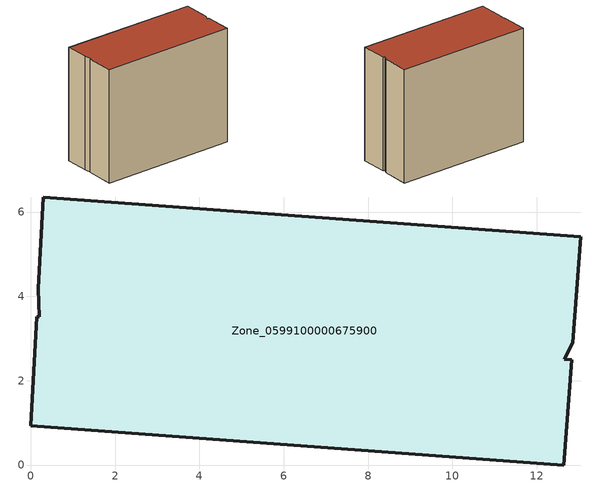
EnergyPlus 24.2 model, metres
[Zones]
Zone_0599100000675900
 floor ground (C_G): 0.17,4.18 0.29,6.36 13.04,5.42 12.86,2.9 12.65,2.51 12.83,2.5 12.65,0 0,0.93 0.14,3.52 0.2,3.51 z3.33
 wall outside (C_F): 0.29,6.36 0.17,4.18 0.2,3.51 0.14,3.52 0,0.93 12.65,0 12.83,2.5 12.65,2.51 12.86,2.9 13.04,5.42 0.29,6.36 z3.33:14.07
 roof outside (C_R): 0.2,3.51 0.14,3.52 0,0.93 12.65,0 12.83,2.5 12.65,2.51 12.86,2.9 13.04,5.42 0.29,6.36 0.17,4.18 z14.07
[BUILDING]
Pand.0599100000675900: North Axis=0; Terrain=City; Loads Convergence Tolerance Value=0.04; Temperature Convergence Tolerance Value=0.4; Solar Distribution=FullExterior; Maximum Number of Warmup Days=25; Minimum Number of Warmup Days=1
[Site:Location]
Rotterdam.The.Hague.AP_ZH_NLD Design_Conditions: Latitude=51.96; Longitude=4.45; Time Zone=1; Elevation=-4.5
[SITE:GROUNDTEMPERATURE:BUILDINGSURFACE]
18, 18, 18, 18, 18, 18, 18, 18, 18, 18, 18, 18
[MATERIAL] Thermal Absorptance=0.9; Solar Absorptance=0.7; Visible Absorptance=0.7
Name | Roughness | Thickness | Conductivity | Density | Specific Heat
G.TI.1946 | MediumSmooth | 0.15 | 1 | 540 | 1210
F.TI.1946 | Rough | 0.3 | 0.857143 | 1920 | 840
R.TI.1946 | MediumRough | 0.2 | 0.1 | 1500 | 1000
[CONSTRUCTION]
C_G: G.TI.1946
C_F: F.TI.1946
C_R: R.TI.1946
[ZONE]
Zone_0599100000675900: Type=1; Multiplier=1; Ceiling Height=Autocalculate; Volume=Autocalculate; Floor Area=autocalculate; Part of Total Floor Area=Yes
[ZONEINFILTRATION:DESIGNFLOWRATE]
Infil_Zone_0599100000675900: Zone or ZoneList or Space or SpaceList=Zone_0599100000675900; Schedule=AlwaysOn; Design Flow Rate Calculation Method=Flow/Area; Flow Rate per Floor Area=0.003; Constant Term Coefficient=1; Temperature Term Coefficient=0; Velocity Term Coefficient=0; Velocity Squared Term Coefficient=0
[HVACTEMPLATE:ZONE:IDEALLOADSAIRSYSTEM]
Zone_0599100000675900: Maximum Heating Supply Air Temperature=50; Minimum Cooling Supply Air Temperature=13; Maximum Heating Supply Air Humidity Ratio=0.0156; Minimum Cooling Supply Air Humidity Ratio=0.0077; Heating Limit=NoLimit; Cooling Limit=NoLimit; Dehumidification Control Type=ConstantSensibleHeatRatio; Cooling Sensible Heat Ratio=0.7; Dehumidification Setpoint=60; Humidification Control Type=None; Humidification Setpoint=30; Outdoor Air Method=None; Outdoor Air Flow Rate per Person=0.00944; Outdoor Air Flow Rate per Zone Floor Area=0; Outdoor Air Flow Rate per Zone=0; Demand Controlled Ventilation Type=None; Outdoor Air Economizer Type=NoEconomizer; Heat Recovery Type=None; Sensible Heat Recovery Effectiveness=0.7; Latent Heat Recovery Effectiveness=0.65
[ZONECONTROL:THERMOSTAT]
ThermostatControl_Zone_0599100000675900: Zone or ZoneList=Zone_0599100000675900; Control Type Schedule=DualSetpointControlType; Control 1=Thermostat_Zone_0599100000675900; Temperature Difference Between Cutout And Setpoint=0
[THERMOSTATSETPOINT:DUALSETPOINT]
Thermostat_Zone_0599100000675900: Heating Setpoint Temperature Schedule=HeatingSetpoint_Zone_0599100000675900; Cooling Setpoint Temperature Schedule=CoolingSetpoint_Zone_0599100000675900
[SCHEDULE:COMPACT]
HeatingSetpoint_Zone_0599100000675900: Through: 12/31, For: AllDays, Until: 24:00, 21
CoolingSetpoint_Zone_0599100000675900: Through: 12/31, For: AllDays, Until: 24:00, 24
DualSetpointControlType: Through: 12/31, For: AllDays, Until: 24:00, 4
AlwaysOn: Through: 12/31, For: AllDays, Until: 24:00, 1
